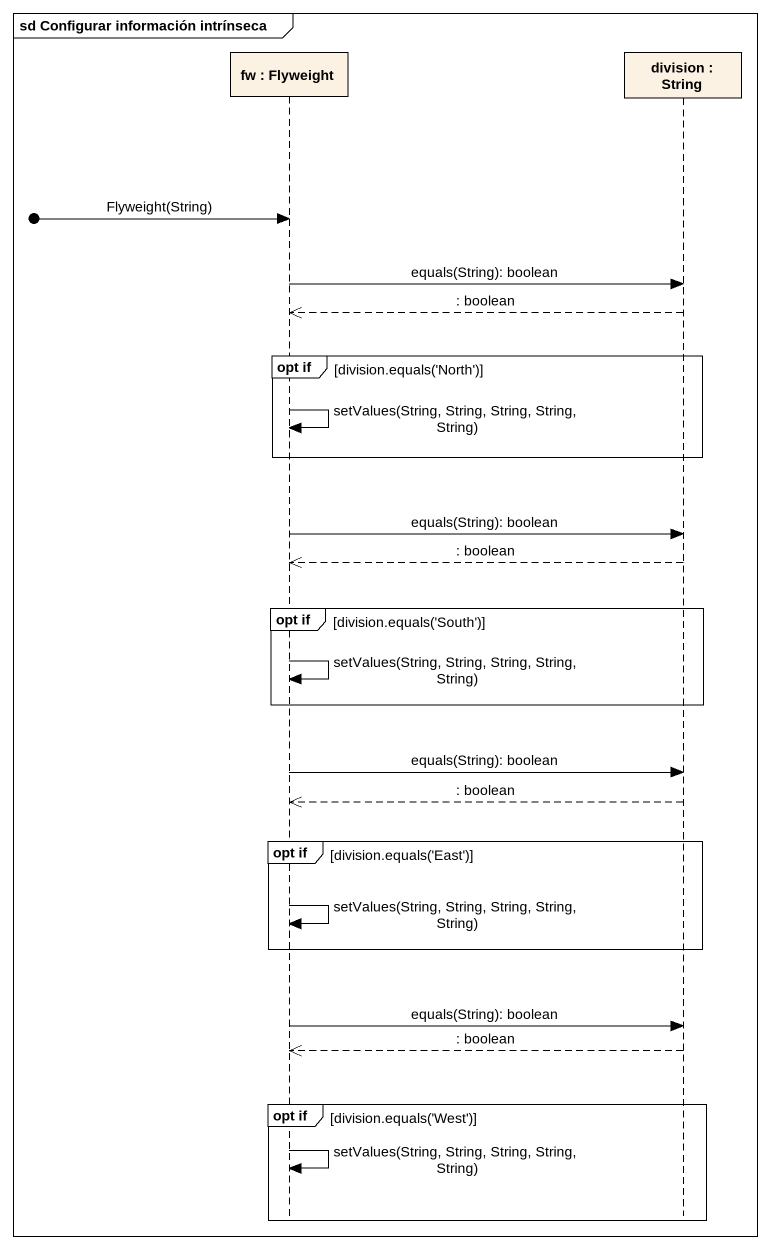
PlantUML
@startuml
mainframe sd Configurar información intrínseca
hide footbox
participant "fw : Flyweight" as fw
participant "division : String" as division

[o-> fw : Flyweight(String)
fw -> division : equals(String): boolean
division -->> fw : : boolean
group opt if [division.equals('North')]
  fw -> fw : setValues(String, String, String, String, String)
end
fw -> division : equals(String): boolean
division -->> fw : : boolean
group opt if [division.equals('South')]
  fw -> fw : setValues(String, String, String, String, String)
end
fw -> division : equals(String): boolean
division -->> fw : : boolean
group opt if [division.equals('East')]
  fw -> fw : setValues(String, String, String, String, String)
end
fw -> division : equals(String): boolean
division -->> fw : : boolean
group opt if [division.equals('West')]
  fw -> fw : setValues(String, String, String, String, String)
end
@enduml
